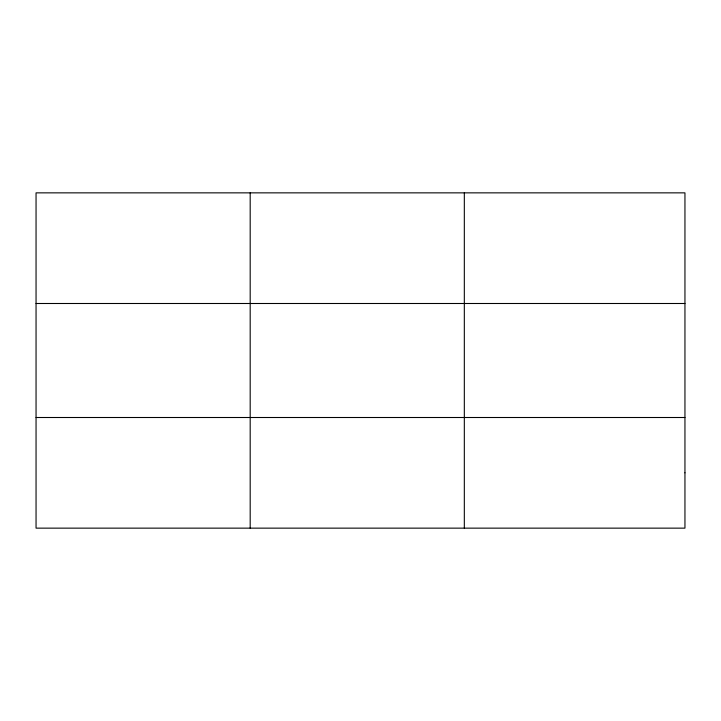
<?xml version="1.0" encoding="UTF-8"?>
<svg xmlns="http://www.w3.org/2000/svg" width="721" height="721" viewBox="0 0 721 721"><rect width="100%" height="100%" fill="white"/><g stroke="black" fill="none" stroke-linecap="round" stroke-linejoin="round"><path stroke-width="1.08" d="M250.187 528.142L250.187 192.858M464.324 528.142L464.324 192.858M36.05 303.496L684.95 303.496M36.05 417.504L684.95 417.504M684.95 472.823L684.95 528.142L36.05 528.142L36.05 192.858L684.95 192.858L684.95 472.823"/></g></svg>
